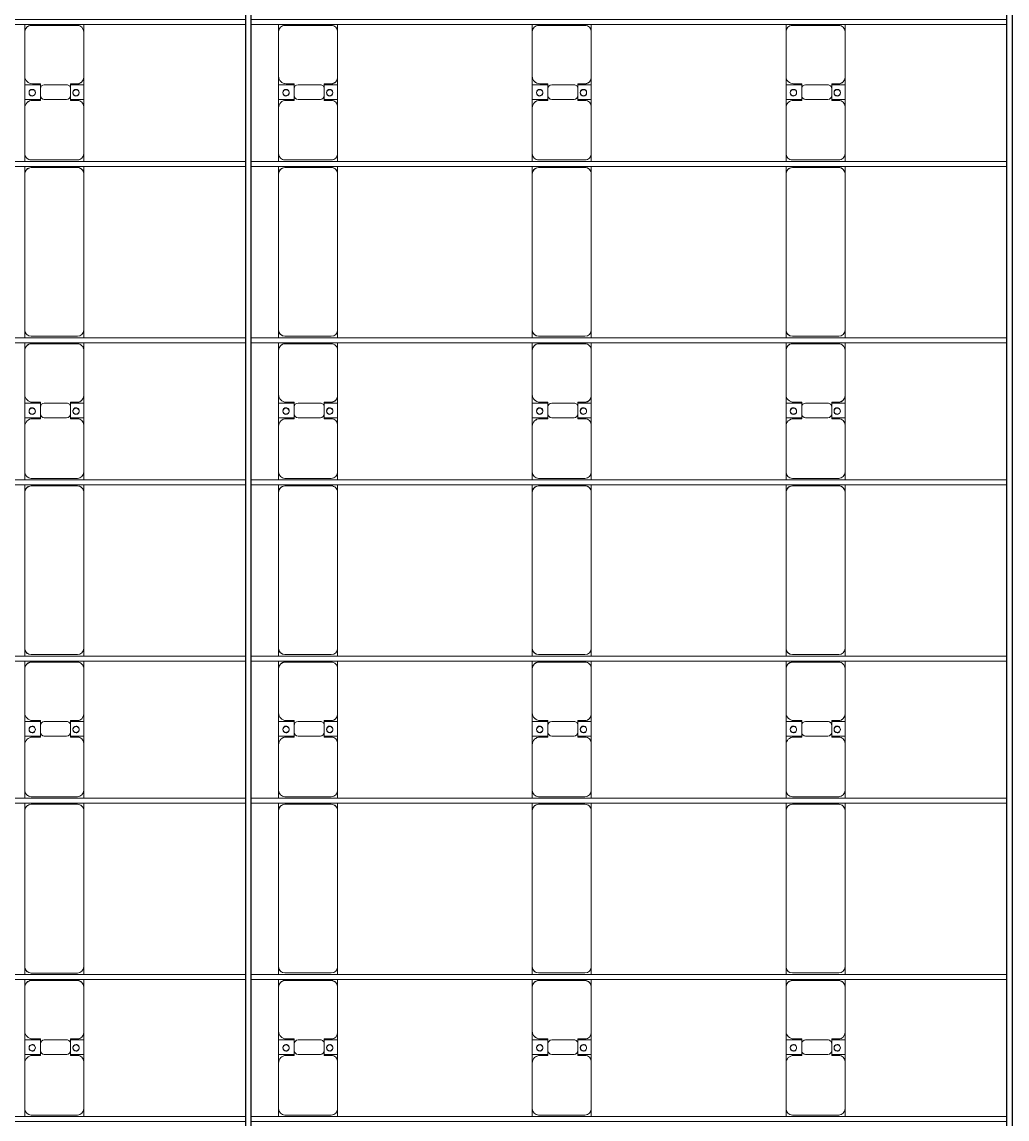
# Model space of a CAD drawing. Header units: millimetres. Extents: x -496478 to -186190, y -204059 to -87354.
# Drawn here: x -392996 to -385232, y -136073 to -127423 of the extents above; entities that cross this region are included whole.
import ezdxf

# ---------------------------------------------------------------- set-up
doc = ezdxf.new("R2010")
doc.units = ezdxf.units.MM
for name, color, linetype, lineweight in [('A-DETL-MBND', 5, 'Continuous', 9), ('A-GENM', 13, 'Continuous', 9), ('S-BEAM', 12, 'Continuous', 9)]:
    doc.layers.add(name, color=color, linetype=linetype, lineweight=lineweight)

# ---------------------------------------------------------------- blocks, each defined once
blk = doc.blocks.new('Dai phao do pin - DẢI PHAO ĐỠ PIN-V24-BỐ TRÍ KHUNG KẾT CẤU BÈ PIN 01')
at = {"layer": 'A-DETL-MBND', "color": 8}
for p, q in [((30828, 241.6), (30889.7, 241.6)), ((30839.7, 191.6), (30839.7, -173.4)), ((31249.7, 241.6), (30889.7, 241.6)), ((31249.7, 241.6), (31432.2, 241.6)), ((31309.7, 118.2), (31309.7, 181.6)), ((31317.8, 241.6), (31500.3, 241.6)), ((31317.8, 118.2), (31317.8, 241.6)), ((31432.2, 241.6), (31432.2, 118.2)), ((31440.3, 181.6), (31440.3, 118.2)), ((31850.3, 241.6), (31500.3, 241.6)), ((31850.3, 241.6), (31908, 241.6)), ((31900.3, -173.4), (31900.3, 191.6)), ((31948, 241.6), (32009.7, 241.6)), ((31959.7, 191.6), (31959.7, -173.4)), ((33240.3, 241.6), (32009.7, 241.6)), ((33240.3, 241.6), (33298, 241.6)), ((33290.3, -173.4), (33290.3, 191.6)), ((33338, 241.6), (33399.7, 241.6)), ((33349.7, 191.6), (33349.7, -173.4)), ((33759.7, 241.6), (33399.7, 241.6)), ((33759.7, 241.6), (33942.2, 241.6)), ((33819.7, 118.2), (33819.7, 181.6)), ((33827.8, 241.6), (34010.3, 241.6)), ((33827.8, 118.2), (33827.8, 241.6)), ((33942.2, 241.6), (33942.2, 118.2)), ((33950.3, 181.6), (33950.3, 118.2)), ((34360.3, 241.6), (34010.3, 241.6)), ((34360.3, 241.6), (34418, 241.6)), ((34410.3, -173.4), (34410.3, 191.6)), ((34458, 241.6), (34519.7, 241.6)), ((34469.7, 191.6), (34469.7, -173.4)), ((35750.3, 241.6), (34519.7, 241.6)), ((35750.3, 241.6), (35808, 241.6)), ((35800.3, -173.4), (35800.3, 191.6)), ((35848, 241.6), (35909.7, 241.6)), ((35859.7, 191.6), (35859.7, -173.4)), ((36269.7, 241.6), (35909.7, 241.6)), ((36269.7, 241.6), (36452.2, 241.6)), ((36329.7, 118.2), (36329.7, 181.6)), ((36337.8, 241.6), (36520.3, 241.6)), ((36337.8, 118.2), (36337.8, 241.6)), ((36452.2, 241.6), (36452.2, 118.2)), ((36460.3, 181.6), (36460.3, 118.2)), ((36870.3, 241.6), (36520.3, 241.6)), ((36870.3, 241.6), (36928, 241.6)), ((36920.3, -173.4), (36920.3, 191.6)), ((36968, 241.6), (37029.7, 241.6)), ((36979.7, 191.6), (36979.7, -173.4)), ((38260.3, 241.6), (37029.7, 241.6)), ((38260.3, 241.6), (38318, 241.6)), ((38310.3, -173.4), (38310.3, 191.6)), ((38358, 241.6), (38419.7, 241.6)), ((38369.7, 191.6), (38369.7, -173.4)), ((38779.7, 241.6), (38419.7, 241.6)), ((38779.7, 241.6), (38962.2, 241.6)), ((38839.7, 118.2), (38839.7, 181.6)), ((38847.8, 241.6), (39030.3, 241.6)), ((38847.8, 118.2), (38847.8, 241.6)), ((38962.2, 241.6), (38962.2, 118.2)), ((38970.3, 181.6), (38970.3, 118.2)), ((39380.3, 241.6), (39030.3, 241.6)), ((39380.3, 241.6), (39438, 241.6)), ((39430.3, -173.4), (39430.3, 191.6)), ((31402.2, 118.2), (31309.7, 118.2)), ((31317.8, 88.2), (31317.8, -88.2)), ((31440.3, 118.2), (31347.8, 118.2)), ((31432.2, -88.2), (31432.2, 88.2)), ((33912.2, 118.2), (33819.7, 118.2)), ((33827.8, 88.2), (33827.8, -88.2)), ((33950.3, 118.2), (33857.8, 118.2)), ((33942.2, -88.2), (33942.2, 88.2)), ((36422.2, 118.2), (36329.7, 118.2)), ((36337.8, 88.2), (36337.8, -88.2)), ((36460.3, 118.2), (36367.8, 118.2)), ((36452.2, -88.2), (36452.2, 88.2)), ((38932.2, 118.2), (38839.7, 118.2)), ((38847.8, 88.2), (38847.8, -88.2)), ((38970.3, 118.2), (38877.8, 118.2)), ((38962.2, -88.2), (38962.2, 88.2)), ((31309.7, -173.4), (31309.7, -118.2)), ((31309.7, -118.2), (31402.2, -118.2)), ((31317.8, -223.4), (31317.8, -118.2)), ((31347.8, -118.2), (31440.3, -118.2)), ((31432.2, -118.2), (31432.2, -223.4)), ((31440.3, -118.2), (31440.3, -173.4)), ((33819.7, -173.4), (33819.7, -118.2)), ((33819.7, -118.2), (33912.2, -118.2)), ((33827.8, -223.4), (33827.8, -118.2)), ((33857.8, -118.2), (33950.3, -118.2)), ((33942.2, -118.2), (33942.2, -223.4)), ((33950.3, -118.2), (33950.3, -173.4)), ((36329.7, -173.4), (36329.7, -118.2)), ((36329.7, -118.2), (36422.2, -118.2)), ((36337.8, -223.4), (36337.8, -118.2)), ((36367.8, -118.2), (36460.3, -118.2)), ((36452.2, -118.2), (36452.2, -223.4)), ((36460.3, -118.2), (36460.3, -173.4)), ((38839.7, -173.4), (38839.7, -118.2)), ((38839.7, -118.2), (38932.2, -118.2)), ((38847.8, -223.4), (38847.8, -118.2)), ((38877.8, -118.2), (38970.3, -118.2)), ((38962.2, -118.2), (38962.2, -223.4)), ((38970.3, -118.2), (38970.3, -173.4)), ((30889.7, -223.4), (30828, -223.4)), ((30889.7, -223.4), (31259.7, -223.4)), ((31432.2, -223.4), (31259.7, -223.4)), ((31490.3, -223.4), (31317.8, -223.4)), ((31490.3, -223.4), (31850.3, -223.4)), ((31908, -223.4), (31850.3, -223.4)), ((32009.7, -223.4), (31948, -223.4)), ((32009.7, -223.4), (33240.3, -223.4)), ((33298, -223.4), (33240.3, -223.4)), ((33399.7, -223.4), (33338, -223.4)), ((33399.7, -223.4), (33769.7, -223.4)), ((33942.2, -223.4), (33769.7, -223.4)), ((34000.3, -223.4), (33827.8, -223.4)), ((34000.3, -223.4), (34360.3, -223.4)), ((34418, -223.4), (34360.3, -223.4)), ((34519.7, -223.4), (34458, -223.4)), ((34519.7, -223.4), (35750.3, -223.4)), ((35808, -223.4), (35750.3, -223.4)), ((35909.7, -223.4), (35848, -223.4)), ((35909.7, -223.4), (36279.7, -223.4)), ((36452.2, -223.4), (36279.7, -223.4)), ((36510.3, -223.4), (36337.8, -223.4)), ((36510.3, -223.4), (36870.3, -223.4)), ((36928, -223.4), (36870.3, -223.4)), ((37029.7, -223.4), (36968, -223.4)), ((37029.7, -223.4), (38260.3, -223.4)), ((38318, -223.4), (38260.3, -223.4)), ((38419.7, -223.4), (38358, -223.4)), ((38419.7, -223.4), (38789.7, -223.4)), ((38962.2, -223.4), (38789.7, -223.4)), ((39020.3, -223.4), (38847.8, -223.4)), ((39020.3, -223.4), (39380.3, -223.4)), ((39438, -223.4), (39380.3, -223.4))]:
    blk.add_line(p, q, dxfattribs=at)
for centre, radius, start, end in [((30889.7, 191.6), 50, 90, 180), ((30889.7, 191.6), 50, 135, 180), ((31249.7, 181.6), 60, 360, 90), ((31249.7, 181.6), 60, 360, 45), ((31368.6, 183.2), 25, 0, 180), ((31368.6, 183.2), 25, 180, 0), ((31371.4, 183.2), 25, 360, 180), ((31371.4, 183.2), 25, 180, 0), ((31371.4, 183.2), 25, 180, 195), ((31500.3, 181.6), 60, 90, 180), ((31500.3, 181.6), 60, 135, 180), ((31850.3, 191.6), 50, 0, 90), ((31850.3, 191.6), 50, 0, 45), ((32009.7, 191.6), 50, 90, 180), ((32009.7, 191.6), 50, 105, 180), ((33240.3, 191.6), 50, 0, 90), ((33240.3, 191.6), 50, 45, 90), ((33240.3, 191.6), 50, 15, 43.91299), ((33399.7, 191.6), 50, 90, 180), ((33399.7, 191.6), 50, 135, 180), ((33759.7, 181.6), 60, 0, 90), ((33759.7, 181.6), 60, 0, 45), ((33878.6, 183.2), 25, 0, 180), ((33878.6, 183.2), 25, 180, 0), ((33881.4, 183.2), 25, 360, 180), ((33881.4, 183.2), 25, 180, 0), ((33881.4, 183.2), 25, 180, 195), ((34010.3, 181.6), 60, 90, 180), ((34010.3, 181.6), 60, 135, 180), ((34360.3, 191.6), 50, 0, 90), ((34360.3, 191.6), 50, 0, 45), ((34519.7, 191.6), 50, 90, 180), ((34519.7, 191.6), 50, 105, 180), ((35750.3, 191.6), 50, 0, 90), ((35750.3, 191.6), 50, 15, 90), ((35909.7, 191.6), 50, 90, 180), ((35909.7, 191.6), 50, 135, 180), ((36269.7, 181.6), 60, 360, 90), ((36269.7, 181.6), 60, 360, 45), ((36388.6, 183.2), 25, 360, 180), ((36388.6, 183.2), 25, 180, 360), ((36391.4, 183.2), 25, 360, 180), ((36391.4, 183.2), 25, 180, 0), ((36391.4, 183.2), 25, 180, 195), ((36520.3, 181.6), 60, 90, 180), ((36520.3, 181.6), 60, 135, 180), ((36870.3, 191.6), 50, 360, 90), ((36870.3, 191.6), 50, 360, 45), ((37029.7, 191.6), 50, 90, 180), ((37029.7, 191.6), 50, 105, 180), ((38260.3, 191.6), 50, 360, 90), ((38260.3, 191.6), 50, 15, 90), ((38419.7, 191.6), 50, 90, 180), ((38419.7, 191.6), 50, 135, 180), ((38779.7, 181.6), 60, 360, 90), ((38779.7, 181.6), 60, 360, 45), ((38898.6, 183.2), 25, 0, 180), ((38898.6, 183.2), 25, 180, 0), ((38901.4, 183.2), 25, 360, 180), ((38901.4, 183.2), 25, 180, 360), ((38901.4, 183.2), 25, 180, 195), ((39030.3, 181.6), 60, 90, 180), ((39030.3, 181.6), 60, 135, 180), ((39380.3, 191.6), 50, 360, 90), ((39380.3, 191.6), 50, 360, 45), ((31347.8, 88.2), 30, 90, 180), ((31402.2, 88.2), 30, 0, 90), ((33857.8, 88.2), 30, 90, 180), ((33912.2, 88.2), 30, 0, 90), ((36367.8, 88.2), 30, 90, 180), ((36422.2, 88.2), 30, 0, 90), ((38877.8, 88.2), 30, 90, 180), ((38932.2, 88.2), 30, 360, 90), ((31347.8, -88.2), 30, 180, 270), ((31368.6, -161.8), 25, 360, 180), ((31368.6, -161.8), 25, 180, 0), ((31371.4, -161.8), 25, 360, 180), ((31371.4, -161.8), 25, 120, 180), ((31371.4, -161.8), 25, 180, 0), ((31371.4, -161.8), 25, 75, 105), ((31368.6, -161.8), 25, 75, 90), ((31368.6, -161.8), 25, 30, 45), ((31368.6, -161.8), 25, 360, 15), ((31402.2, -88.2), 30, 270, 0), ((33857.8, -88.2), 30, 180, 270), ((33878.6, -161.8), 25, 360, 180), ((33878.6, -161.8), 25, 180, 0), ((33881.4, -161.8), 25, 0, 180), ((33881.4, -161.8), 25, 120, 180), ((33881.4, -161.8), 25, 180, 0), ((33881.4, -161.8), 25, 75, 105), ((33878.6, -161.8), 25, 75, 90), ((33878.6, -161.8), 25, 30, 45), ((33878.6, -161.8), 25, 0, 15), ((33912.2, -88.2), 30, 270, 0), ((36367.8, -88.2), 30, 180, 270), ((36388.6, -161.8), 25, 0, 180), ((36388.6, -161.8), 25, 180, 0), ((36391.4, -161.8), 25, 0, 180), ((36391.4, -161.8), 25, 120, 180), ((36391.4, -161.8), 25, 180, 0), ((36391.4, -161.8), 25, 75, 105), ((36388.6, -161.8), 25, 75, 90), ((36388.6, -161.8), 25, 30, 45), ((36388.6, -161.8), 25, 0, 15), ((36422.2, -88.2), 30, 270, 0), ((38877.8, -88.2), 30, 180, 270), ((38898.6, -161.8), 25, 360, 180), ((38898.6, -161.8), 25, 180, 360), ((38901.4, -161.8), 25, 360, 180), ((38901.4, -161.8), 25, 120, 180), ((38901.4, -161.8), 25, 180, 360), ((38901.4, -161.8), 25, 75, 105), ((38898.6, -161.8), 25, 75, 90), ((38898.6, -161.8), 25, 30, 45), ((38898.6, -161.8), 25, 360, 15), ((38932.2, -88.2), 30, 270, 0), ((30889.7, -173.4), 50, 180, 270), ((30889.7, -173.4), 50, 180, 225), ((31259.7, -173.4), 50, 270, 360), ((31259.7, -173.4), 50, 315, 360), ((31490.3, -173.4), 50, 180, 270), ((31490.3, -173.4), 50, 180, 225), ((31850.3, -173.4), 50, 270, 360), ((31850.3, -173.4), 50, 315, 360), ((32009.7, -173.4), 50, 180, 270), ((32009.7, -173.4), 50, 180, 270), ((33240.3, -173.4), 50, 270, 0), ((33240.3, -173.4), 50, 285, 315), ((33240.3, -173.4), 50, 316.07616, 0), ((33399.7, -173.4), 50, 180, 270), ((33399.7, -173.4), 50, 180, 225), ((33769.7, -173.4), 50, 270, 360), ((33769.7, -173.4), 50, 315, 0), ((34000.3, -173.4), 50, 180, 270), ((34000.3, -173.4), 50, 180, 225), ((34360.3, -173.4), 50, 270, 0), ((34360.3, -173.4), 50, 315, 0), ((34519.7, -173.4), 50, 180, 270), ((34519.7, -173.4), 50, 180, 270), ((35750.3, -173.4), 50, 270, 0), ((35750.3, -173.4), 50, 285, 360), ((35909.7, -173.4), 50, 180, 270), ((35909.7, -173.4), 50, 180, 225), ((36279.7, -173.4), 50, 270, 360), ((36279.7, -173.4), 50, 315, 360), ((36510.3, -173.4), 50, 180, 270), ((36510.3, -173.4), 50, 180, 225), ((36870.3, -173.4), 50, 270, 0), ((36870.3, -173.4), 50, 315, 360), ((37029.7, -173.4), 50, 180, 270), ((37029.7, -173.4), 50, 180, 270), ((38260.3, -173.4), 50, 270, 0), ((38260.3, -173.4), 50, 285, 0), ((38419.7, -173.4), 50, 180, 270), ((38419.7, -173.4), 50, 180, 225), ((38789.7, -173.4), 50, 270, 360), ((38789.7, -173.4), 50, 315, 0), ((39020.3, -173.4), 50, 180, 270), ((39020.3, -173.4), 50, 180, 225), ((39380.3, -173.4), 50, 270, 360), ((39380.3, -173.4), 50, 315, 360)]:
    blk.add_arc(centre, radius, start, end, dxfattribs=at)
blk = doc.blocks.new('Dai phao do pin - DẢI PHAO ĐỠ PIN-V25-BỐ TRÍ KHUNG KẾT CẤU BÈ PIN 01')
at = {"layer": 'A-DETL-MBND', "color": 8}
for p, q in [((30828, 241.6), (30889.7, 241.6)), ((30839.7, 191.6), (30839.7, -173.4)), ((31249.7, 241.6), (30889.7, 241.6)), ((31249.7, 241.6), (31432.2, 241.6)), ((31309.7, 118.2), (31309.7, 181.6)), ((31317.8, 241.6), (31500.3, 241.6)), ((31317.8, 118.2), (31317.8, 241.6)), ((31432.2, 241.6), (31432.2, 118.2)), ((31440.3, 181.6), (31440.3, 118.2)), ((31850.3, 241.6), (31500.3, 241.6)), ((31850.3, 241.6), (31908, 241.6)), ((31900.3, -173.4), (31900.3, 191.6)), ((31948, 241.6), (32009.7, 241.6)), ((31959.7, 191.6), (31959.7, -173.4)), ((33240.3, 241.6), (32009.7, 241.6)), ((33240.3, 241.6), (33298, 241.6)), ((33290.3, -173.4), (33290.3, 191.6)), ((33338, 241.6), (33399.7, 241.6)), ((33349.7, 191.6), (33349.7, -173.4)), ((33759.7, 241.6), (33399.7, 241.6)), ((33759.7, 241.6), (33942.2, 241.6)), ((33819.7, 118.2), (33819.7, 181.6)), ((33827.8, 241.6), (34010.3, 241.6)), ((33827.8, 118.2), (33827.8, 241.6)), ((33942.2, 241.6), (33942.2, 118.2)), ((33950.3, 181.6), (33950.3, 118.2)), ((34360.3, 241.6), (34010.3, 241.6)), ((34360.3, 241.6), (34418, 241.6)), ((34410.3, -173.4), (34410.3, 191.6)), ((34458, 241.6), (34519.7, 241.6)), ((34469.7, 191.6), (34469.7, -173.4)), ((35750.3, 241.6), (34519.7, 241.6)), ((35750.3, 241.6), (35808, 241.6)), ((35800.3, -173.4), (35800.3, 191.6)), ((35848, 241.6), (35909.7, 241.6)), ((35859.7, 191.6), (35859.7, -173.4)), ((36269.7, 241.6), (35909.7, 241.6)), ((36269.7, 241.6), (36452.2, 241.6)), ((36329.7, 118.2), (36329.7, 181.6)), ((36337.8, 241.6), (36520.3, 241.6)), ((36337.8, 118.2), (36337.8, 241.6)), ((36452.2, 241.6), (36452.2, 118.2)), ((36460.3, 181.6), (36460.3, 118.2)), ((36870.3, 241.6), (36520.3, 241.6)), ((36870.3, 241.6), (36928, 241.6)), ((36920.3, -173.4), (36920.3, 191.6)), ((36968, 241.6), (37029.7, 241.6)), ((36979.7, 191.6), (36979.7, -173.4)), ((38260.3, 241.6), (37029.7, 241.6)), ((38260.3, 241.6), (38318, 241.6)), ((38310.3, -173.4), (38310.3, 191.6)), ((38358, 241.6), (38419.7, 241.6)), ((38369.7, 191.6), (38369.7, -173.4)), ((38779.7, 241.6), (38419.7, 241.6)), ((38779.7, 241.6), (38962.2, 241.6)), ((38839.7, 118.2), (38839.7, 181.6)), ((38847.8, 241.6), (39030.3, 241.6)), ((38847.8, 118.2), (38847.8, 241.6)), ((38962.2, 241.6), (38962.2, 118.2)), ((38970.3, 181.6), (38970.3, 118.2)), ((39380.3, 241.6), (39030.3, 241.6)), ((39380.3, 241.6), (39438, 241.6)), ((39430.3, -173.4), (39430.3, 191.6)), ((31402.2, 118.2), (31309.7, 118.2)), ((31317.8, 88.2), (31317.8, -88.2)), ((31440.3, 118.2), (31347.8, 118.2)), ((31432.2, -88.2), (31432.2, 88.2)), ((33912.2, 118.2), (33819.7, 118.2)), ((33827.8, 88.2), (33827.8, -88.2)), ((33950.3, 118.2), (33857.8, 118.2)), ((33942.2, -88.2), (33942.2, 88.2)), ((36422.2, 118.2), (36329.7, 118.2)), ((36337.8, 88.2), (36337.8, -88.2)), ((36460.3, 118.2), (36367.8, 118.2)), ((36452.2, -88.2), (36452.2, 88.2)), ((38932.2, 118.2), (38839.7, 118.2)), ((38847.8, 88.2), (38847.8, -88.2)), ((38970.3, 118.2), (38877.8, 118.2)), ((38962.2, -88.2), (38962.2, 88.2)), ((31309.7, -173.4), (31309.7, -118.2)), ((31309.7, -118.2), (31402.2, -118.2)), ((31317.8, -223.4), (31317.8, -118.2)), ((31347.8, -118.2), (31440.3, -118.2)), ((31432.2, -118.2), (31432.2, -223.4)), ((31440.3, -118.2), (31440.3, -173.4)), ((33819.7, -173.4), (33819.7, -118.2)), ((33819.7, -118.2), (33912.2, -118.2)), ((33827.8, -223.4), (33827.8, -118.2)), ((33857.8, -118.2), (33950.3, -118.2)), ((33942.2, -118.2), (33942.2, -223.4)), ((33950.3, -118.2), (33950.3, -173.4)), ((36329.7, -173.4), (36329.7, -118.2)), ((36329.7, -118.2), (36422.2, -118.2)), ((36337.8, -223.4), (36337.8, -118.2)), ((36367.8, -118.2), (36460.3, -118.2)), ((36452.2, -118.2), (36452.2, -223.4)), ((36460.3, -118.2), (36460.3, -173.4)), ((38839.7, -173.4), (38839.7, -118.2)), ((38839.7, -118.2), (38932.2, -118.2)), ((38847.8, -223.4), (38847.8, -118.2)), ((38877.8, -118.2), (38970.3, -118.2)), ((38962.2, -118.2), (38962.2, -223.4)), ((38970.3, -118.2), (38970.3, -173.4)), ((30889.7, -223.4), (30828, -223.4)), ((30889.7, -223.4), (31259.7, -223.4)), ((31432.2, -223.4), (31259.7, -223.4)), ((31490.3, -223.4), (31317.8, -223.4)), ((31490.3, -223.4), (31850.3, -223.4)), ((31908, -223.4), (31850.3, -223.4)), ((32009.7, -223.4), (31948, -223.4)), ((32009.7, -223.4), (33240.3, -223.4)), ((33298, -223.4), (33240.3, -223.4)), ((33399.7, -223.4), (33338, -223.4)), ((33399.7, -223.4), (33769.7, -223.4)), ((33942.2, -223.4), (33769.7, -223.4)), ((34000.3, -223.4), (33827.8, -223.4)), ((34000.3, -223.4), (34360.3, -223.4)), ((34418, -223.4), (34360.3, -223.4)), ((34519.7, -223.4), (34458, -223.4)), ((34519.7, -223.4), (35750.3, -223.4)), ((35808, -223.4), (35750.3, -223.4)), ((35909.7, -223.4), (35848, -223.4)), ((35909.7, -223.4), (36279.7, -223.4)), ((36452.2, -223.4), (36279.7, -223.4)), ((36510.3, -223.4), (36337.8, -223.4)), ((36510.3, -223.4), (36870.3, -223.4)), ((36928, -223.4), (36870.3, -223.4)), ((37029.7, -223.4), (36968, -223.4)), ((37029.7, -223.4), (38260.3, -223.4)), ((38318, -223.4), (38260.3, -223.4)), ((38419.7, -223.4), (38358, -223.4)), ((38419.7, -223.4), (38789.7, -223.4)), ((38962.2, -223.4), (38789.7, -223.4)), ((39020.3, -223.4), (38847.8, -223.4)), ((39020.3, -223.4), (39380.3, -223.4)), ((39438, -223.4), (39380.3, -223.4))]:
    blk.add_line(p, q, dxfattribs=at)
for centre, radius, start, end in [((30889.7, 191.6), 50, 90, 180), ((30889.7, 191.6), 50, 135, 180), ((31249.7, 181.6), 60, 360, 90), ((31249.7, 181.6), 60, 360, 45), ((31368.6, 183.2), 25, 0, 180), ((31368.6, 183.2), 25, 180, 0), ((31371.4, 183.2), 25, 360, 180), ((31371.4, 183.2), 25, 180, 0), ((31371.4, 183.2), 25, 180, 195), ((31500.3, 181.6), 60, 90, 180), ((31500.3, 181.6), 60, 135, 180), ((31850.3, 191.6), 50, 0, 90), ((31850.3, 191.6), 50, 0, 45), ((32009.7, 191.6), 50, 90, 180), ((32009.7, 191.6), 50, 105, 180), ((33240.3, 191.6), 50, 0, 90), ((33240.3, 191.6), 50, 45, 90), ((33240.3, 191.6), 50, 15, 43.96297), ((33399.7, 191.6), 50, 90, 180), ((33399.7, 191.6), 50, 135, 180), ((33759.7, 181.6), 60, 0, 90), ((33759.7, 181.6), 60, 0, 45), ((33878.6, 183.2), 25, 0, 180), ((33878.6, 183.2), 25, 180, 0), ((33881.4, 183.2), 25, 360, 180), ((33881.4, 183.2), 25, 180, 0), ((33881.4, 183.2), 25, 180, 195), ((34010.3, 181.6), 60, 90, 180), ((34010.3, 181.6), 60, 135, 180), ((34360.3, 191.6), 50, 0, 90), ((34360.3, 191.6), 50, 0, 45), ((34519.7, 191.6), 50, 90, 180), ((34519.7, 191.6), 50, 105, 180), ((35750.3, 191.6), 50, 0, 90), ((35750.3, 191.6), 50, 15, 90), ((35909.7, 191.6), 50, 90, 180), ((35909.7, 191.6), 50, 135, 180), ((36269.7, 181.6), 60, 360, 90), ((36269.7, 181.6), 60, 360, 45), ((36388.6, 183.2), 25, 360, 180), ((36388.6, 183.2), 25, 180, 360), ((36391.4, 183.2), 25, 360, 180), ((36391.4, 183.2), 25, 180, 0), ((36391.4, 183.2), 25, 180, 195), ((36520.3, 181.6), 60, 90, 180), ((36520.3, 181.6), 60, 135, 180), ((36870.3, 191.6), 50, 360, 90), ((36870.3, 191.6), 50, 360, 45), ((37029.7, 191.6), 50, 90, 180), ((37029.7, 191.6), 50, 105, 180), ((38260.3, 191.6), 50, 360, 90), ((38260.3, 191.6), 50, 15, 90), ((38419.7, 191.6), 50, 90, 180), ((38419.7, 191.6), 50, 135, 180), ((38779.7, 181.6), 60, 360, 90), ((38779.7, 181.6), 60, 360, 45), ((38898.6, 183.2), 25, 0, 180), ((38898.6, 183.2), 25, 180, 0), ((38901.4, 183.2), 25, 360, 180), ((38901.4, 183.2), 25, 180, 360), ((38901.4, 183.2), 25, 180, 195), ((39030.3, 181.6), 60, 90, 180), ((39030.3, 181.6), 60, 135, 180), ((39380.3, 191.6), 50, 360, 90), ((39380.3, 191.6), 50, 360, 45), ((31347.8, 88.2), 30, 90, 180), ((31402.2, 88.2), 30, 0, 90), ((33857.8, 88.2), 30, 90, 180), ((33912.2, 88.2), 30, 0, 90), ((36367.8, 88.2), 30, 90, 180), ((36422.2, 88.2), 30, 0, 90), ((38877.8, 88.2), 30, 90, 180), ((38932.2, 88.2), 30, 360, 90), ((31347.8, -88.2), 30, 180, 270), ((31368.6, -161.8), 25, 360, 180), ((31368.6, -161.8), 25, 180, 0), ((31371.4, -161.8), 25, 360, 180), ((31371.4, -161.8), 25, 120, 180), ((31371.4, -161.8), 25, 180, 0), ((31371.4, -161.8), 25, 75, 105), ((31368.6, -161.8), 25, 75, 90), ((31368.6, -161.8), 25, 30, 45), ((31368.6, -161.8), 25, 360, 15), ((31402.2, -88.2), 30, 270, 0), ((33857.8, -88.2), 30, 180, 270), ((33878.6, -161.8), 25, 360, 180), ((33878.6, -161.8), 25, 180, 0), ((33881.4, -161.8), 25, 0, 180), ((33881.4, -161.8), 25, 120, 180), ((33881.4, -161.8), 25, 180, 0), ((33881.4, -161.8), 25, 75, 105), ((33878.6, -161.8), 25, 75, 90), ((33878.6, -161.8), 25, 30, 45), ((33878.6, -161.8), 25, 0, 15), ((33912.2, -88.2), 30, 270, 0), ((36367.8, -88.2), 30, 180, 270), ((36388.6, -161.8), 25, 0, 180), ((36388.6, -161.8), 25, 180, 0), ((36391.4, -161.8), 25, 0, 180), ((36391.4, -161.8), 25, 120, 180), ((36391.4, -161.8), 25, 180, 0), ((36391.4, -161.8), 25, 75, 105), ((36388.6, -161.8), 25, 75, 90), ((36388.6, -161.8), 25, 30, 45), ((36388.6, -161.8), 25, 0, 15), ((36422.2, -88.2), 30, 270, 0), ((38877.8, -88.2), 30, 180, 270), ((38898.6, -161.8), 25, 360, 180), ((38898.6, -161.8), 25, 180, 360), ((38901.4, -161.8), 25, 360, 180), ((38901.4, -161.8), 25, 120, 180), ((38901.4, -161.8), 25, 180, 360), ((38901.4, -161.8), 25, 75, 105), ((38898.6, -161.8), 25, 75, 90), ((38898.6, -161.8), 25, 30, 45), ((38898.6, -161.8), 25, 360, 15), ((38932.2, -88.2), 30, 270, 0), ((30889.7, -173.4), 50, 180, 270), ((30889.7, -173.4), 50, 180, 225), ((31259.7, -173.4), 50, 270, 360), ((31259.7, -173.4), 50, 315, 360), ((31490.3, -173.4), 50, 180, 270), ((31490.3, -173.4), 50, 180, 225), ((31850.3, -173.4), 50, 270, 360), ((31850.3, -173.4), 50, 315, 360), ((32009.7, -173.4), 50, 180, 270), ((32009.7, -173.4), 50, 180, 270), ((33240.3, -173.4), 50, 270, 0), ((33240.3, -173.4), 50, 285, 315), ((33240.3, -173.4), 50, 316.02617, 0), ((33399.7, -173.4), 50, 180, 270), ((33399.7, -173.4), 50, 180, 225), ((33769.7, -173.4), 50, 270, 360), ((33769.7, -173.4), 50, 315, 0), ((34000.3, -173.4), 50, 180, 270), ((34000.3, -173.4), 50, 180, 225), ((34360.3, -173.4), 50, 270, 0), ((34360.3, -173.4), 50, 315, 0), ((34519.7, -173.4), 50, 180, 270), ((34519.7, -173.4), 50, 180, 270), ((35750.3, -173.4), 50, 270, 0), ((35750.3, -173.4), 50, 285, 360), ((35909.7, -173.4), 50, 180, 270), ((35909.7, -173.4), 50, 180, 225), ((36279.7, -173.4), 50, 270, 360), ((36279.7, -173.4), 50, 315, 360), ((36510.3, -173.4), 50, 180, 270), ((36510.3, -173.4), 50, 180, 225), ((36870.3, -173.4), 50, 270, 0), ((36870.3, -173.4), 50, 315, 360), ((37029.7, -173.4), 50, 180, 270), ((37029.7, -173.4), 50, 180, 270), ((38260.3, -173.4), 50, 270, 0), ((38260.3, -173.4), 50, 285, 0), ((38419.7, -173.4), 50, 180, 270), ((38419.7, -173.4), 50, 180, 225), ((38789.7, -173.4), 50, 270, 360), ((38789.7, -173.4), 50, 315, 0), ((39020.3, -173.4), 50, 180, 270), ((39020.3, -173.4), 50, 180, 225), ((39380.3, -173.4), 50, 270, 360), ((39380.3, -173.4), 50, 315, 360)]:
    blk.add_arc(centre, radius, start, end, dxfattribs=at)
blk = doc.blocks.new('Dai phao do pin - DẢI PHAO ĐỠ PIN-V26-BỐ TRÍ KHUNG KẾT CẤU BÈ PIN 01')
at = {"layer": 'A-DETL-MBND', "color": 8}
for p, q in [((30828, 241.6), (30889.7, 241.6)), ((30839.7, 191.6), (30839.7, -173.4)), ((31249.7, 241.6), (30889.7, 241.6)), ((31249.7, 241.6), (31432.2, 241.6)), ((31309.7, 118.2), (31309.7, 181.6)), ((31317.8, 241.6), (31500.3, 241.6)), ((31317.8, 118.2), (31317.8, 241.6)), ((31432.2, 241.6), (31432.2, 118.2)), ((31440.3, 181.6), (31440.3, 118.2)), ((31850.3, 241.6), (31500.3, 241.6)), ((31850.3, 241.6), (31908, 241.6)), ((31900.3, -173.4), (31900.3, 191.6)), ((31948, 241.6), (32009.7, 241.6)), ((31959.7, 191.6), (31959.7, -173.4)), ((33240.3, 241.6), (32009.7, 241.6)), ((33240.3, 241.6), (33298, 241.6)), ((33290.3, -173.4), (33290.3, 191.6)), ((33338, 241.6), (33399.7, 241.6)), ((33349.7, 191.6), (33349.7, -173.4)), ((33759.7, 241.6), (33399.7, 241.6)), ((33759.7, 241.6), (33942.2, 241.6)), ((33819.7, 118.2), (33819.7, 181.6)), ((33827.8, 241.6), (34010.3, 241.6)), ((33827.8, 118.2), (33827.8, 241.6)), ((33942.2, 241.6), (33942.2, 118.2)), ((33950.3, 181.6), (33950.3, 118.2)), ((34360.3, 241.6), (34010.3, 241.6)), ((34360.3, 241.6), (34418, 241.6)), ((34410.3, -173.4), (34410.3, 191.6)), ((34458, 241.6), (34519.7, 241.6)), ((34469.7, 191.6), (34469.7, -173.4)), ((35750.3, 241.6), (34519.7, 241.6)), ((35750.3, 241.6), (35808, 241.6)), ((35800.3, -173.4), (35800.3, 191.6)), ((35848, 241.6), (35909.7, 241.6)), ((35859.7, 191.6), (35859.7, -173.4)), ((36269.7, 241.6), (35909.7, 241.6)), ((36269.7, 241.6), (36452.2, 241.6)), ((36329.7, 118.2), (36329.7, 181.6)), ((36337.8, 241.6), (36520.3, 241.6)), ((36337.8, 118.2), (36337.8, 241.6)), ((36452.2, 241.6), (36452.2, 118.2)), ((36460.3, 181.6), (36460.3, 118.2)), ((36870.3, 241.6), (36520.3, 241.6)), ((36870.3, 241.6), (36928, 241.6)), ((36920.3, -173.4), (36920.3, 191.6)), ((36968, 241.6), (37029.7, 241.6)), ((36979.7, 191.6), (36979.7, -173.4)), ((38260.3, 241.6), (37029.7, 241.6)), ((38260.3, 241.6), (38318, 241.6)), ((38310.3, -173.4), (38310.3, 191.6)), ((38358, 241.6), (38419.7, 241.6)), ((38369.7, 191.6), (38369.7, -173.4)), ((38779.7, 241.6), (38419.7, 241.6)), ((38779.7, 241.6), (38962.2, 241.6)), ((38839.7, 118.2), (38839.7, 181.6)), ((38847.8, 241.6), (39030.3, 241.6)), ((38847.8, 118.2), (38847.8, 241.6)), ((38962.2, 241.6), (38962.2, 118.2)), ((38970.3, 181.6), (38970.3, 118.2)), ((39380.3, 241.6), (39030.3, 241.6)), ((39380.3, 241.6), (39438, 241.6)), ((39430.3, -173.4), (39430.3, 191.6)), ((31402.2, 118.2), (31309.7, 118.2)), ((31317.8, 88.2), (31317.8, -88.2)), ((31440.3, 118.2), (31347.8, 118.2)), ((31432.2, -88.2), (31432.2, 88.2)), ((33912.2, 118.2), (33819.7, 118.2)), ((33827.8, 88.2), (33827.8, -88.2)), ((33950.3, 118.2), (33857.8, 118.2)), ((33942.2, -88.2), (33942.2, 88.2)), ((36422.2, 118.2), (36329.7, 118.2)), ((36337.8, 88.2), (36337.8, -88.2)), ((36460.3, 118.2), (36367.8, 118.2)), ((36452.2, -88.2), (36452.2, 88.2)), ((38932.2, 118.2), (38839.7, 118.2)), ((38847.8, 88.2), (38847.8, -88.2)), ((38970.3, 118.2), (38877.8, 118.2)), ((38962.2, -88.2), (38962.2, 88.2)), ((31309.7, -173.4), (31309.7, -118.2)), ((31309.7, -118.2), (31402.2, -118.2)), ((31317.8, -223.4), (31317.8, -122.3)), ((31347.8, -118.2), (31440.3, -118.2)), ((31432.2, -122.3), (31432.2, -223.4)), ((31440.3, -118.2), (31440.3, -173.4)), ((33819.7, -173.4), (33819.7, -118.2)), ((33819.7, -118.2), (33912.2, -118.2)), ((33827.8, -223.4), (33827.8, -122.4)), ((33857.8, -118.2), (33950.3, -118.2)), ((33942.2, -122.4), (33942.2, -223.4)), ((33950.3, -118.2), (33950.3, -173.4)), ((36329.7, -173.4), (36329.7, -118.2)), ((36329.7, -118.2), (36422.2, -118.2)), ((36337.8, -223.4), (36337.8, -122.4)), ((36367.8, -118.2), (36460.3, -118.2)), ((36452.2, -122.4), (36452.2, -223.4)), ((36460.3, -118.2), (36460.3, -173.4)), ((38839.7, -173.4), (38839.7, -118.2)), ((38839.7, -118.2), (38932.2, -118.2)), ((38847.8, -223.4), (38847.8, -122.4)), ((38877.8, -118.2), (38970.3, -118.2)), ((38962.2, -122.4), (38962.2, -223.4)), ((38970.3, -118.2), (38970.3, -173.4)), ((30889.7, -223.4), (30828, -223.4)), ((30889.7, -223.4), (31259.7, -223.4)), ((31432.2, -223.4), (31259.7, -223.4)), ((31490.3, -223.4), (31317.8, -223.4)), ((31490.3, -223.4), (31850.3, -223.4)), ((31908, -223.4), (31850.3, -223.4)), ((32009.7, -223.4), (31948, -223.4)), ((32009.7, -223.4), (33240.3, -223.4)), ((33298, -223.4), (33240.3, -223.4)), ((33399.7, -223.4), (33338, -223.4)), ((33399.7, -223.4), (33769.7, -223.4)), ((33942.2, -223.4), (33769.7, -223.4)), ((34000.3, -223.4), (33827.8, -223.4)), ((34000.3, -223.4), (34360.3, -223.4)), ((34418, -223.4), (34360.3, -223.4)), ((34519.7, -223.4), (34458, -223.4)), ((34519.7, -223.4), (35750.3, -223.4)), ((35808, -223.4), (35750.3, -223.4)), ((35909.7, -223.4), (35848, -223.4)), ((35909.7, -223.4), (36279.7, -223.4)), ((36452.2, -223.4), (36279.7, -223.4)), ((36510.3, -223.4), (36337.8, -223.4)), ((36510.3, -223.4), (36870.3, -223.4)), ((36928, -223.4), (36870.3, -223.4)), ((37029.7, -223.4), (36968, -223.4)), ((37029.7, -223.4), (38260.3, -223.4)), ((38318, -223.4), (38260.3, -223.4)), ((38419.7, -223.4), (38358, -223.4)), ((38419.7, -223.4), (38789.7, -223.4)), ((38962.2, -223.4), (38789.7, -223.4)), ((39020.3, -223.4), (38847.8, -223.4)), ((39020.3, -223.4), (39380.3, -223.4)), ((39438, -223.4), (39380.3, -223.4))]:
    blk.add_line(p, q, dxfattribs=at)
for centre, radius, start, end in [((30889.7, 191.6), 50, 90, 180), ((30889.7, 191.6), 50, 135, 180), ((31249.7, 181.6), 60, 360, 90), ((31249.7, 181.6), 60, 360, 45), ((31368.6, 183.2), 25, 0, 180), ((31368.6, 183.2), 25, 180, 0), ((31371.4, 183.2), 25, 360, 180), ((31371.4, 183.2), 25, 180, 0), ((31371.4, 183.2), 25, 180, 195), ((31500.3, 181.6), 60, 90, 180), ((31500.3, 181.6), 60, 135, 180), ((31850.3, 191.6), 50, 0, 90), ((31850.3, 191.6), 50, 0, 45), ((32009.7, 191.6), 50, 90, 180), ((32009.7, 191.6), 50, 105, 180), ((33240.3, 191.6), 50, 0, 90), ((33240.3, 191.6), 50, 45, 90), ((33240.3, 191.6), 50, 15, 44.01296), ((33399.7, 191.6), 50, 90, 180), ((33399.7, 191.6), 50, 135, 180), ((33759.7, 181.6), 60, 0, 90), ((33759.7, 181.6), 60, 0, 45), ((33878.6, 183.2), 25, 0, 180), ((33878.6, 183.2), 25, 180, 0), ((33881.4, 183.2), 25, 360, 180), ((33881.4, 183.2), 25, 180, 0), ((33881.4, 183.2), 25, 180, 195), ((34010.3, 181.6), 60, 90, 180), ((34010.3, 181.6), 60, 135, 180), ((34360.3, 191.6), 50, 0, 90), ((34360.3, 191.6), 50, 0, 45), ((34519.7, 191.6), 50, 90, 180), ((34519.7, 191.6), 50, 105, 180), ((35750.3, 191.6), 50, 0, 90), ((35750.3, 191.6), 50, 15, 90), ((35909.7, 191.6), 50, 90, 180), ((35909.7, 191.6), 50, 135, 180), ((36269.7, 181.6), 60, 360, 90), ((36269.7, 181.6), 60, 360, 45), ((36388.6, 183.2), 25, 360, 180), ((36388.6, 183.2), 25, 180, 360), ((36391.4, 183.2), 25, 360, 180), ((36391.4, 183.2), 25, 180, 0), ((36391.4, 183.2), 25, 180, 195), ((36520.3, 181.6), 60, 90, 180), ((36520.3, 181.6), 60, 135, 180), ((36870.3, 191.6), 50, 360, 90), ((36870.3, 191.6), 50, 360, 45), ((37029.7, 191.6), 50, 90, 180), ((37029.7, 191.6), 50, 105, 180), ((38260.3, 191.6), 50, 360, 90), ((38260.3, 191.6), 50, 15, 90), ((38419.7, 191.6), 50, 90, 180), ((38419.7, 191.6), 50, 135, 180), ((38779.7, 181.6), 60, 360, 90), ((38779.7, 181.6), 60, 360, 45), ((38898.6, 183.2), 25, 0, 180), ((38898.6, 183.2), 25, 180, 0), ((38901.4, 183.2), 25, 360, 180), ((38901.4, 183.2), 25, 180, 360), ((38901.4, 183.2), 25, 180, 195), ((39030.3, 181.6), 60, 90, 180), ((39030.3, 181.6), 60, 135, 180), ((39380.3, 191.6), 50, 360, 90), ((39380.3, 191.6), 50, 360, 45), ((31347.8, 88.2), 30, 90, 180), ((31402.2, 88.2), 30, 0, 90), ((33857.8, 88.2), 30, 90, 180), ((33912.2, 88.2), 30, 0, 90), ((36367.8, 88.2), 30, 90, 180), ((36422.2, 88.2), 30, 0, 90), ((38877.8, 88.2), 30, 90, 180), ((38932.2, 88.2), 30, 360, 90), ((31347.8, -88.2), 30, 180, 270), ((31368.6, -161.8), 25, 360, 180), ((31368.6, -161.8), 25, 180, 0), ((31371.4, -161.8), 25, 360, 180), ((31371.4, -161.8), 25, 120, 180), ((31371.4, -161.8), 25, 180, 0), ((31371.4, -161.8), 25, 75, 105), ((31368.6, -161.8), 25, 75, 90), ((31368.6, -161.8), 25, 30, 45), ((31368.6, -161.8), 25, 360, 15), ((31402.2, -88.2), 30, 270, 0), ((33857.8, -88.2), 30, 180, 270), ((33878.6, -161.8), 25, 360, 180), ((33878.6, -161.8), 25, 180, 0), ((33881.4, -161.8), 25, 0, 180), ((33881.4, -161.8), 25, 120, 180), ((33881.4, -161.8), 25, 180, 0), ((33881.4, -161.8), 25, 75, 105), ((33878.6, -161.8), 25, 75, 90), ((33878.6, -161.8), 25, 30, 45), ((33878.6, -161.8), 25, 0, 15), ((33912.2, -88.2), 30, 270, 0), ((36367.8, -88.2), 30, 180, 270), ((36388.6, -161.8), 25, 0, 180), ((36388.6, -161.8), 25, 180, 0), ((36391.4, -161.8), 25, 0, 180), ((36391.4, -161.8), 25, 120, 180), ((36391.4, -161.8), 25, 180, 0), ((36391.4, -161.8), 25, 75, 105), ((36388.6, -161.8), 25, 75, 90), ((36388.6, -161.8), 25, 30, 45), ((36388.6, -161.8), 25, 0, 15), ((36422.2, -88.2), 30, 270, 0), ((38877.8, -88.2), 30, 180, 270), ((38898.6, -161.8), 25, 360, 180), ((38898.6, -161.8), 25, 180, 360), ((38901.4, -161.8), 25, 360, 180), ((38901.4, -161.8), 25, 120, 180), ((38901.4, -161.8), 25, 180, 360), ((38901.4, -161.8), 25, 75, 105), ((38898.6, -161.8), 25, 75, 90), ((38898.6, -161.8), 25, 30, 45), ((38898.6, -161.8), 25, 360, 15), ((38932.2, -88.2), 30, 270, 0), ((30889.7, -173.4), 50, 180, 270), ((30889.7, -173.4), 50, 180, 225), ((31259.7, -173.4), 50, 270, 360), ((31259.7, -173.4), 50, 315, 360), ((31490.3, -173.4), 50, 180, 270), ((31490.3, -173.4), 50, 180, 225), ((31850.3, -173.4), 50, 270, 360), ((31850.3, -173.4), 50, 315, 360), ((32009.7, -173.4), 50, 180, 270), ((32009.7, -173.4), 50, 180, 270), ((33240.3, -173.4), 50, 270, 0), ((33240.3, -173.4), 50, 285, 315), ((33240.3, -173.4), 50, 315.97618, 0), ((33399.7, -173.4), 50, 180, 270), ((33399.7, -173.4), 50, 180, 225), ((33769.7, -173.4), 50, 270, 360), ((33769.7, -173.4), 50, 315, 0), ((34000.3, -173.4), 50, 180, 270), ((34000.3, -173.4), 50, 180, 225), ((34360.3, -173.4), 50, 270, 0), ((34360.3, -173.4), 50, 315, 0), ((34519.7, -173.4), 50, 180, 270), ((34519.7, -173.4), 50, 180, 270), ((35750.3, -173.4), 50, 270, 0), ((35750.3, -173.4), 50, 285, 360), ((35909.7, -173.4), 50, 180, 270), ((35909.7, -173.4), 50, 180, 225), ((36279.7, -173.4), 50, 270, 360), ((36279.7, -173.4), 50, 315, 360), ((36510.3, -173.4), 50, 180, 270), ((36510.3, -173.4), 50, 180, 225), ((36870.3, -173.4), 50, 270, 0), ((36870.3, -173.4), 50, 315, 360), ((37029.7, -173.4), 50, 180, 270), ((37029.7, -173.4), 50, 180, 270), ((38260.3, -173.4), 50, 270, 0), ((38260.3, -173.4), 50, 285, 0), ((38419.7, -173.4), 50, 180, 270), ((38419.7, -173.4), 50, 180, 225), ((38789.7, -173.4), 50, 270, 360), ((38789.7, -173.4), 50, 315, 0), ((39020.3, -173.4), 50, 180, 270), ((39020.3, -173.4), 50, 180, 225), ((39380.3, -173.4), 50, 270, 360), ((39380.3, -173.4), 50, 315, 360)]:
    blk.add_arc(centre, radius, start, end, dxfattribs=at)
blk = doc.blocks.new('Dai phao do pin - DẢI PHAO ĐỠ PIN-V27-BỐ TRÍ KHUNG KẾT CẤU BÈ PIN 01')
at = {"layer": 'A-DETL-MBND', "color": 8}
for p, q in [((30828, 241.6), (30889.7, 241.6)), ((30839.7, 191.6), (30839.7, -173.4)), ((31249.7, 241.6), (30889.7, 241.6)), ((31249.7, 241.6), (31432.2, 241.6)), ((31309.7, 118.2), (31309.7, 181.6)), ((31317.8, 241.6), (31500.3, 241.6)), ((31317.8, 118.2), (31317.8, 241.6)), ((31432.2, 241.6), (31432.2, 118.2)), ((31440.3, 181.6), (31440.3, 118.2)), ((31850.3, 241.6), (31500.3, 241.6)), ((31850.3, 241.6), (31908, 241.6)), ((31900.3, -173.4), (31900.3, 191.6)), ((31948, 241.6), (32009.7, 241.6)), ((31959.7, 191.6), (31959.7, -173.4)), ((33240.3, 241.6), (32009.7, 241.6)), ((33240.3, 241.6), (33298, 241.6)), ((33290.3, -173.4), (33290.3, 191.6)), ((33338, 241.6), (33399.7, 241.6)), ((33349.7, 191.6), (33349.7, -173.4)), ((33759.7, 241.6), (33399.7, 241.6)), ((33759.7, 241.6), (33942.2, 241.6)), ((33819.7, 118.2), (33819.7, 181.6)), ((33827.8, 241.6), (34010.3, 241.6)), ((33827.8, 118.2), (33827.8, 241.6)), ((33942.2, 241.6), (33942.2, 118.2)), ((33950.3, 181.6), (33950.3, 118.2)), ((34360.3, 241.6), (34010.3, 241.6)), ((34360.3, 241.6), (34418, 241.6)), ((34410.3, -173.4), (34410.3, 191.6)), ((34458, 241.6), (34519.7, 241.6)), ((34469.7, 191.6), (34469.7, -173.4)), ((35750.3, 241.6), (34519.7, 241.6)), ((35750.3, 241.6), (35808, 241.6)), ((35800.3, -173.4), (35800.3, 191.6)), ((35848, 241.6), (35909.7, 241.6)), ((35859.7, 191.6), (35859.7, -173.4)), ((36269.7, 241.6), (35909.7, 241.6)), ((36269.7, 241.6), (36452.2, 241.6)), ((36329.7, 118.2), (36329.7, 181.6)), ((36337.8, 241.6), (36520.3, 241.6)), ((36337.8, 118.2), (36337.8, 241.6)), ((36452.2, 241.6), (36452.2, 118.2)), ((36460.3, 181.6), (36460.3, 118.2)), ((36870.3, 241.6), (36520.3, 241.6)), ((36870.3, 241.6), (36928, 241.6)), ((36920.3, -173.4), (36920.3, 191.6)), ((36968, 241.6), (37029.7, 241.6)), ((36979.7, 191.6), (36979.7, -173.4)), ((38260.3, 241.6), (37029.7, 241.6)), ((38260.3, 241.6), (38318, 241.6)), ((38310.3, -173.4), (38310.3, 191.6)), ((38358, 241.6), (38419.7, 241.6)), ((38369.7, 191.6), (38369.7, -173.4)), ((38779.7, 241.6), (38419.7, 241.6)), ((38779.7, 241.6), (38962.2, 241.6)), ((38839.7, 118.2), (38839.7, 181.6)), ((38847.8, 241.6), (39030.3, 241.6)), ((38847.8, 118.2), (38847.8, 241.6)), ((38962.2, 241.6), (38962.2, 118.2)), ((38970.3, 181.6), (38970.3, 118.2)), ((39380.3, 241.6), (39030.3, 241.6)), ((39380.3, 241.6), (39438, 241.6)), ((39430.3, -173.4), (39430.3, 191.6)), ((31402.2, 118.2), (31309.7, 118.2)), ((31317.8, 88.2), (31317.8, -88.2)), ((31440.3, 118.2), (31347.8, 118.2)), ((31432.2, -88.2), (31432.2, 88.2)), ((33912.2, 118.2), (33819.7, 118.2)), ((33827.8, 88.2), (33827.8, -88.2)), ((33950.3, 118.2), (33857.8, 118.2)), ((33942.2, -88.2), (33942.2, 88.2)), ((36422.2, 118.2), (36329.7, 118.2)), ((36337.8, 88.2), (36337.8, -88.2)), ((36460.3, 118.2), (36367.8, 118.2)), ((36452.2, -88.2), (36452.2, 88.2)), ((38932.2, 118.2), (38839.7, 118.2)), ((38847.8, 88.2), (38847.8, -88.2)), ((38970.3, 118.2), (38877.8, 118.2)), ((38962.2, -88.2), (38962.2, 88.2)), ((31309.7, -173.4), (31309.7, -118.2)), ((31309.7, -118.2), (31402.2, -118.2)), ((31317.8, -223.4), (31317.8, -118.2)), ((31347.8, -118.2), (31440.3, -118.2)), ((31432.2, -118.2), (31432.2, -223.4)), ((31440.3, -118.2), (31440.3, -173.4)), ((33819.7, -173.4), (33819.7, -118.2)), ((33819.7, -118.2), (33912.2, -118.2)), ((33827.8, -223.4), (33827.8, -118.2)), ((33857.8, -118.2), (33950.3, -118.2)), ((33942.2, -118.2), (33942.2, -223.4)), ((33950.3, -118.2), (33950.3, -173.4)), ((36329.7, -173.4), (36329.7, -118.2)), ((36329.7, -118.2), (36422.2, -118.2)), ((36337.8, -223.4), (36337.8, -118.2)), ((36367.8, -118.2), (36460.3, -118.2)), ((36452.2, -118.2), (36452.2, -223.4)), ((36460.3, -118.2), (36460.3, -173.4)), ((38839.7, -173.4), (38839.7, -118.2)), ((38839.7, -118.2), (38932.2, -118.2)), ((38847.8, -223.4), (38847.8, -118.2)), ((38877.8, -118.2), (38970.3, -118.2)), ((38962.2, -118.2), (38962.2, -223.4)), ((38970.3, -118.2), (38970.3, -173.4)), ((30889.7, -223.4), (30828, -223.4)), ((30889.7, -223.4), (31259.7, -223.4)), ((31432.2, -223.4), (31259.7, -223.4)), ((31490.3, -223.4), (31317.8, -223.4)), ((31490.3, -223.4), (31850.3, -223.4)), ((31908, -223.4), (31850.3, -223.4)), ((32009.7, -223.4), (31948, -223.4)), ((32009.7, -223.4), (33240.3, -223.4)), ((33298, -223.4), (33240.3, -223.4)), ((33399.7, -223.4), (33338, -223.4)), ((33399.7, -223.4), (33769.7, -223.4)), ((33942.2, -223.4), (33769.7, -223.4)), ((34000.3, -223.4), (33827.8, -223.4)), ((34000.3, -223.4), (34360.3, -223.4)), ((34418, -223.4), (34360.3, -223.4)), ((34519.7, -223.4), (34458, -223.4)), ((34519.7, -223.4), (35750.3, -223.4)), ((35808, -223.4), (35750.3, -223.4)), ((35909.7, -223.4), (35848, -223.4)), ((35909.7, -223.4), (36279.7, -223.4)), ((36452.2, -223.4), (36279.7, -223.4)), ((36510.3, -223.4), (36337.8, -223.4)), ((36510.3, -223.4), (36870.3, -223.4)), ((36928, -223.4), (36870.3, -223.4)), ((37029.7, -223.4), (36968, -223.4)), ((37029.7, -223.4), (38260.3, -223.4)), ((38318, -223.4), (38260.3, -223.4)), ((38419.7, -223.4), (38358, -223.4)), ((38419.7, -223.4), (38789.7, -223.4)), ((38962.2, -223.4), (38789.7, -223.4)), ((39020.3, -223.4), (38847.8, -223.4)), ((39020.3, -223.4), (39380.3, -223.4)), ((39438, -223.4), (39380.3, -223.4))]:
    blk.add_line(p, q, dxfattribs=at)
for centre, radius, start, end in [((30889.7, 191.6), 50, 90, 180), ((30889.7, 191.6), 50, 135, 180), ((31249.7, 181.6), 60, 360, 90), ((31249.7, 181.6), 60, 360, 45), ((31368.6, 183.2), 25, 0, 180), ((31368.6, 183.2), 25, 180, 0), ((31371.4, 183.2), 25, 360, 180), ((31371.4, 183.2), 25, 180, 0), ((31371.4, 183.2), 25, 180, 195), ((31500.3, 181.6), 60, 90, 180), ((31500.3, 181.6), 60, 135, 180), ((31850.3, 191.6), 50, 0, 90), ((31850.3, 191.6), 50, 0, 45), ((32009.7, 191.6), 50, 90, 180), ((32009.7, 191.6), 50, 105, 180), ((33240.3, 191.6), 50, 0, 90), ((33240.3, 191.6), 50, 45, 90), ((33240.3, 191.6), 50, 15, 44.06295), ((33399.7, 191.6), 50, 90, 180), ((33399.7, 191.6), 50, 135, 180), ((33759.7, 181.6), 60, 0, 90), ((33759.7, 181.6), 60, 0, 45), ((33878.6, 183.2), 25, 0, 180), ((33878.6, 183.2), 25, 180, 0), ((33881.4, 183.2), 25, 360, 180), ((33881.4, 183.2), 25, 180, 0), ((33881.4, 183.2), 25, 180, 195), ((34010.3, 181.6), 60, 90, 180), ((34010.3, 181.6), 60, 135, 180), ((34360.3, 191.6), 50, 0, 90), ((34360.3, 191.6), 50, 0, 45), ((34519.7, 191.6), 50, 90, 180), ((34519.7, 191.6), 50, 105, 180), ((35750.3, 191.6), 50, 0, 90), ((35750.3, 191.6), 50, 15, 90), ((35909.7, 191.6), 50, 90, 180), ((35909.7, 191.6), 50, 135, 180), ((36269.7, 181.6), 60, 360, 90), ((36269.7, 181.6), 60, 360, 45), ((36388.6, 183.2), 25, 360, 180), ((36388.6, 183.2), 25, 180, 360), ((36391.4, 183.2), 25, 360, 180), ((36391.4, 183.2), 25, 180, 0), ((36391.4, 183.2), 25, 180, 195), ((36520.3, 181.6), 60, 90, 180), ((36520.3, 181.6), 60, 135, 180), ((36870.3, 191.6), 50, 360, 90), ((36870.3, 191.6), 50, 360, 45), ((37029.7, 191.6), 50, 90, 180), ((37029.7, 191.6), 50, 105, 180), ((38260.3, 191.6), 50, 360, 90), ((38260.3, 191.6), 50, 15, 90), ((38419.7, 191.6), 50, 90, 180), ((38419.7, 191.6), 50, 135, 180), ((38779.7, 181.6), 60, 360, 90), ((38779.7, 181.6), 60, 360, 45), ((38898.6, 183.2), 25, 0, 180), ((38898.6, 183.2), 25, 180, 0), ((38901.4, 183.2), 25, 360, 180), ((38901.4, 183.2), 25, 180, 360), ((38901.4, 183.2), 25, 180, 195), ((39030.3, 181.6), 60, 90, 180), ((39030.3, 181.6), 60, 135, 180), ((39380.3, 191.6), 50, 360, 90), ((39380.3, 191.6), 50, 360, 45), ((31347.8, 88.2), 30, 90, 180), ((31402.2, 88.2), 30, 0, 90), ((33857.8, 88.2), 30, 90, 180), ((33912.2, 88.2), 30, 0, 90), ((36367.8, 88.2), 30, 90, 180), ((36422.2, 88.2), 30, 0, 90), ((38877.8, 88.2), 30, 90, 180), ((38932.2, 88.2), 30, 360, 90), ((31347.8, -88.2), 30, 180, 270), ((31368.6, -161.8), 25, 360, 180), ((31368.6, -161.8), 25, 180, 0), ((31371.4, -161.8), 25, 360, 180), ((31371.4, -161.8), 25, 120, 180), ((31371.4, -161.8), 25, 180, 0), ((31371.4, -161.8), 25, 75, 105), ((31368.6, -161.8), 25, 75, 90), ((31368.6, -161.8), 25, 30, 45), ((31368.6, -161.8), 25, 360, 15), ((31402.2, -88.2), 30, 270, 0), ((33857.8, -88.2), 30, 180, 270), ((33878.6, -161.8), 25, 360, 180), ((33878.6, -161.8), 25, 180, 0), ((33881.4, -161.8), 25, 0, 180), ((33881.4, -161.8), 25, 120, 180), ((33881.4, -161.8), 25, 180, 0), ((33881.4, -161.8), 25, 75, 105), ((33878.6, -161.8), 25, 75, 90), ((33878.6, -161.8), 25, 30, 45), ((33878.6, -161.8), 25, 0, 15), ((33912.2, -88.2), 30, 270, 0), ((36367.8, -88.2), 30, 180, 270), ((36388.6, -161.8), 25, 0, 180), ((36388.6, -161.8), 25, 180, 0), ((36391.4, -161.8), 25, 0, 180), ((36391.4, -161.8), 25, 120, 180), ((36391.4, -161.8), 25, 180, 0), ((36391.4, -161.8), 25, 75, 105), ((36388.6, -161.8), 25, 75, 90), ((36388.6, -161.8), 25, 30, 45), ((36388.6, -161.8), 25, 0, 15), ((36422.2, -88.2), 30, 270, 0), ((38877.8, -88.2), 30, 180, 270), ((38898.6, -161.8), 25, 360, 180), ((38898.6, -161.8), 25, 180, 360), ((38901.4, -161.8), 25, 360, 180), ((38901.4, -161.8), 25, 120, 180), ((38901.4, -161.8), 25, 180, 360), ((38901.4, -161.8), 25, 75, 105), ((38898.6, -161.8), 25, 75, 90), ((38898.6, -161.8), 25, 30, 45), ((38898.6, -161.8), 25, 360, 15), ((38932.2, -88.2), 30, 270, 0), ((30889.7, -173.4), 50, 180, 270), ((30889.7, -173.4), 50, 180, 225), ((31259.7, -173.4), 50, 270, 360), ((31259.7, -173.4), 50, 315, 360), ((31490.3, -173.4), 50, 180, 270), ((31490.3, -173.4), 50, 180, 225), ((31850.3, -173.4), 50, 270, 360), ((31850.3, -173.4), 50, 315, 360), ((32009.7, -173.4), 50, 180, 270), ((32009.7, -173.4), 50, 180, 270), ((33240.3, -173.4), 50, 270, 0), ((33240.3, -173.4), 50, 285, 315), ((33240.3, -173.4), 50, 315.92619, 0), ((33399.7, -173.4), 50, 180, 270), ((33399.7, -173.4), 50, 180, 225), ((33769.7, -173.4), 50, 270, 360), ((33769.7, -173.4), 50, 315, 0), ((34000.3, -173.4), 50, 180, 270), ((34000.3, -173.4), 50, 180, 225), ((34360.3, -173.4), 50, 270, 0), ((34360.3, -173.4), 50, 315, 0), ((34519.7, -173.4), 50, 180, 270), ((34519.7, -173.4), 50, 180, 270), ((35750.3, -173.4), 50, 270, 0), ((35750.3, -173.4), 50, 285, 360), ((35909.7, -173.4), 50, 180, 270), ((35909.7, -173.4), 50, 180, 225), ((36279.7, -173.4), 50, 270, 360), ((36279.7, -173.4), 50, 315, 360), ((36510.3, -173.4), 50, 180, 270), ((36510.3, -173.4), 50, 180, 225), ((36870.3, -173.4), 50, 270, 0), ((36870.3, -173.4), 50, 315, 360), ((37029.7, -173.4), 50, 180, 270), ((37029.7, -173.4), 50, 180, 270), ((38260.3, -173.4), 50, 270, 0), ((38260.3, -173.4), 50, 285, 0), ((38419.7, -173.4), 50, 180, 270), ((38419.7, -173.4), 50, 180, 225), ((38789.7, -173.4), 50, 270, 360), ((38789.7, -173.4), 50, 315, 0), ((39020.3, -173.4), 50, 180, 270), ((39020.3, -173.4), 50, 180, 225), ((39380.3, -173.4), 50, 270, 360), ((39380.3, -173.4), 50, 315, 360)]:
    blk.add_arc(centre, radius, start, end, dxfattribs=at)
blk = doc.blocks.new('Dầm C52 - Dầm C52-24978-BỐ TRÍ KHUNG KẾT CẤU BÈ PIN 01')
at = {"layer": 'S-BEAM', "color": 1}
for p, q in [((-4610.9, 20), (1349.1, 20)), ((1389.1, 20), (7349.1, 20)), ((1349.1, -20), (-4610.9, -20)), ((7349.1, -20), (1389.1, -20))]:
    blk.add_line(p, q, dxfattribs=at)
blk = doc.blocks.new('Dầm C52 - Hộp 40x60-24147-BỐ TRÍ KHUNG KẾT CẤU BÈ PIN 01')
at = {"layer": 'S-BEAM', "color": 3, "lineweight": 25}
for p, q in [((-37857.1, 20), (37857.1, 20)), ((37857.1, -20), (-37857.1, -20))]:
    blk.add_line(p, q, dxfattribs=at)
blk = doc.blocks.new('HOBANMONG_BEPIN 1_rvt-1-BỐ TRÍ KHUNG KẾT CẤU BÈ PIN 01')
at = {"layer": 'A-GENM', "lineweight": 9, "rotation": 90.00075860989342}
for name, p in [('Dai phao do pin - DẢI PHAO ĐỠ PIN-V24-BỐ TRÍ KHUNG KẾT CẤU BÈ PIN 01', (-392731.7, -166881.1)), ('Dai phao do pin - DẢI PHAO ĐỠ PIN-V25-BỐ TRÍ KHUNG KẾT CẤU BÈ PIN 01', (-390731.7, -166881)), ('Dai phao do pin - DẢI PHAO ĐỠ PIN-V26-BỐ TRÍ KHUNG KẾT CẤU BÈ PIN 01', (-388731.7, -166881)), ('Dai phao do pin - DẢI PHAO ĐỠ PIN-V27-BỐ TRÍ KHUNG KẾT CẤU BÈ PIN 01', (-386731.7, -166881))]:
    blk.add_blockref(name, p, dxfattribs=at)
at = {"layer": 'S-BEAM', "lineweight": 9}
for name, p, rotation in [('Dầm C52 - Hộp 40x60-24147-BỐ TRÍ KHUNG KẾT CẤU BÈ PIN 01', (-391212.2, -133140.3), 90.00075860989166), ('Dầm C52 - Hộp 40x60-24147-BỐ TRÍ KHUNG KẾT CẤU BÈ PIN 01', (-385212.2, -133140.2), 90.00075860989166), ('Dầm C52 - Dầm C52-24978-BỐ TRÍ KHUNG KẾT CẤU BÈ PIN 01', (-389843.1, -127423), 180.0007586094741), ('Dầm C52 - Dầm C52-24978-BỐ TRÍ KHUNG KẾT CẤU BÈ PIN 01', (-389843.1, -128543), 180.0007586094741), ('Dầm C52 - Dầm C52-24978-BỐ TRÍ KHUNG KẾT CẤU BÈ PIN 01', (-389843.1, -129933), 180.0007586094741), ('Dầm C52 - Dầm C52-24978-BỐ TRÍ KHUNG KẾT CẤU BÈ PIN 01', (-389843.1, -131053), 180.0007586094741), ('Dầm C52 - Dầm C52-24978-BỐ TRÍ KHUNG KẾT CẤU BÈ PIN 01', (-389843, -132443), 180.0007586094741), ('Dầm C52 - Dầm C52-24978-BỐ TRÍ KHUNG KẾT CẤU BÈ PIN 01', (-389843, -133563), 180.0007586094741), ('Dầm C52 - Dầm C52-24978-BỐ TRÍ KHUNG KẾT CẤU BÈ PIN 01', (-389843, -134953), 180.0007586094741), ('Dầm C52 - Dầm C52-24978-BỐ TRÍ KHUNG KẾT CẤU BÈ PIN 01', (-389843, -136073), 180.0007586094741)]:
    blk.add_blockref(name, p, dxfattribs=dict(at, rotation=rotation))

msp = doc.modelspace()

# ---------------------------------------------------------------- block references
at = {"lineweight": 5}
msp.add_blockref('HOBANMONG_BEPIN 1_rvt-1-BỐ TRÍ KHUNG KẾT CẤU BÈ PIN 01', (0, 0), dxfattribs=at)

doc.saveas('drawing.dxf')
